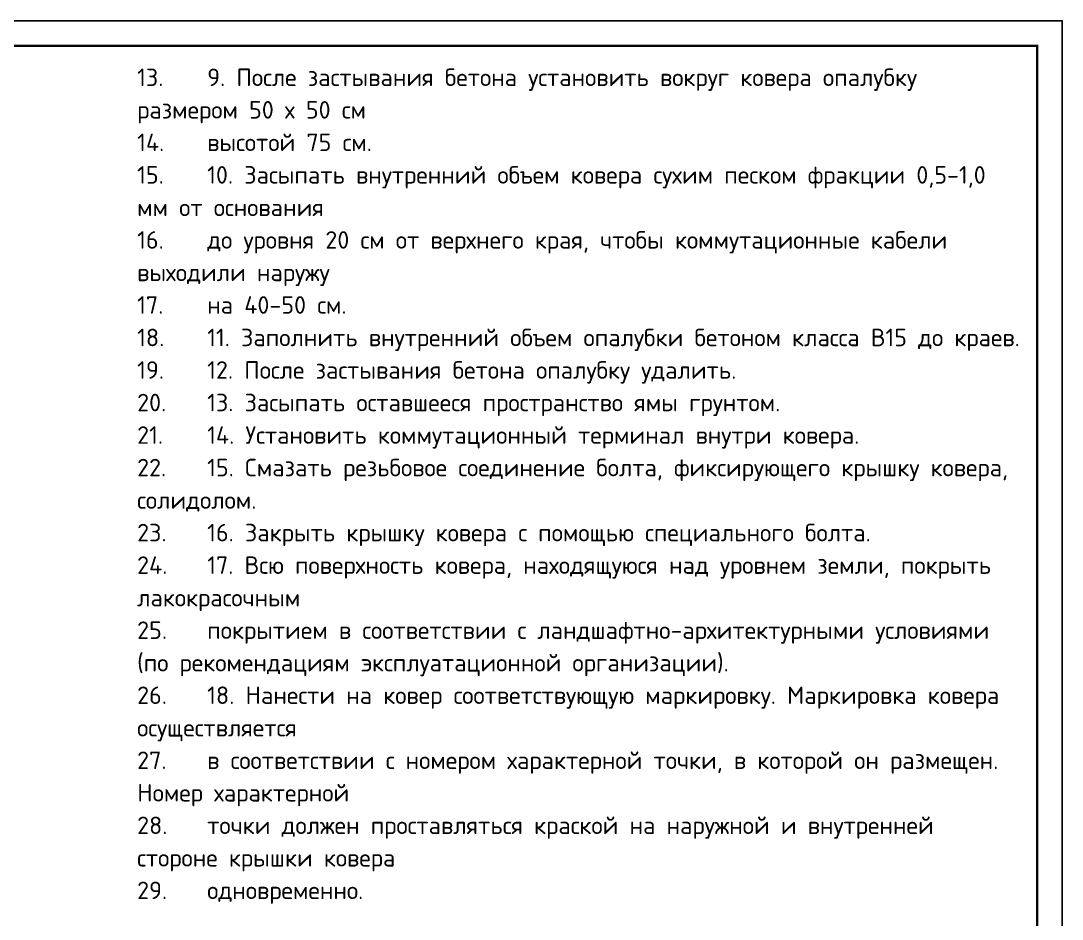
# Model space of a CAD drawing. Header units: millimetres. Extents: x -112426 to 8831, y 1218 to 38707.
# Drawn here: x 2643.9 to 2852, y 1518.6 to 1698.2 of the extents above; entities that cross this region are included whole.
import ezdxf
from ezdxf.enums import TextEntityAlignment as Align

# ---------------------------------------------------------------- set-up
doc = ezdxf.new("R2010")
doc.units = ezdxf.units.MM
doc.layers.add('Размер 3.5', color=250, linetype='Continuous', lineweight=35)
doc.layers.add('Размеры на чертеже', color=250, linetype='Continuous', lineweight=25)
doc.styles.add('-ISOCPEUR-', font='isocpeur.ttf')
doc.styles.get("Standard").update_dxf_attribs({"font": 'arial.ttf'})

# ---------------------------------------------------------------- blocks, each defined once
blk = doc.blocks.new('*U168')
blk.add_lwpolyline([(0, 0), (420, 0), (420, -297), (0, -297)], close=True)
at = {"const_width": 0.5}
blk.add_lwpolyline([(20, -5), (415, -5), (415, -292), (20, -292)], close=True, dxfattribs=at)
at = {"style": '-ISOCPEUR-'}
blk.add_attdef('РАЗРАБОТАЛ', text='', height=2.5, dxfattribs=at).set_placement((250.5, -264.22), align=Align.MIDDLE_LEFT)
at = {"style": '-ISOCPEUR-', "flags": 8}
for tag, height, p in [('ДАТА', 2.5, (290.07, -264.4)), ('ДАТА1', 2.5, (290.07, -269.4)), ('ЛИСТ', 3, (386.39, -271.92)), ('ЛИСТОВ', 3, (403.89, -271.92)), ('ФОРМАТ', 3, (380.97, -294.75))]:
    blk.add_attdef(tag, text='', height=height, dxfattribs=at).set_placement(p, align=Align.MIDDLE_CENTER)
at = {"style": '-ISOCPEUR-'}
blk.add_attdef('ПРОВЕРИЛ', (250.75, -270.73), '', height=2.5, dxfattribs=at)
at = {"lineweight": 30, "flags": 104}
blk.add_attdef('ИМЯ_ЧЕРТЕЖА', text='', height=3, dxfattribs=at).set_placement((333.63, -284.13), align=Align.MIDDLE_CENTER)

msp = doc.modelspace()

# ---------------------------------------------------------------- block references
at = {"layer": 'Размеры на чертеже', "lineweight": 90}
msp.add_blockref('*U168', (2432.015, 1698.16), dxfattribs=at)

# ---------------------------------------------------------------- texts
at = {"layer": 'Размер 3.5', "insert": (2667.155, 1688.616), "char_height": 3.5, "width": 175.97762, "attachment_point": 1, "line_spacing_factor": 1.114286, "style": '-ISOCPEUR-'}
msp.add_mtext('13.^I9. После застывания бетона установить вокруг ковера опалубку размером 50 х 50 см\\P14.^Iвысотой 75 см.\\P15.^I10. Засыпать внутренний объем ковера сухим песком фракции 0,5-1,0 мм от основания\\P16.^Iдо уровня 20 см от верхнего края, чтобы коммутационные кабели выходили наружу\\P17.^Iна 40-50 см.\\P18.^I11. Заполнить внутренний объем опалубки бетоном класса В15 до краев.\\P19.^I12. После застывания бетона опалубку удалить.\\P20.^I13. Засыпать оставшееся пространство ямы грунтом.\\P21.^I14. Установить коммутационный терминал внутри ковера.\\P22.^I15. Смазать резьбовое соединение болта, фиксирующего крышку ковера, солидолом.\\P23.^I16. Закрыть крышку ковера с помощью специального болта.\\P24.^I17. Всю поверхность ковера, находящуюся над уровнем земли, покрыть лакокрасочным\\P25.^Iпокрытием в соответствии с ландшафтно-архитектурными условиями (по рекомендациям эксплуатационной организации).\\P26.^I18. Нанести на ковер соответствующую маркировку. Маркировка ковера осуществляется\\P27.^Iв соответствии с номером характерной точки, в которой он размещен. Номер характерной\\P28.^Iточки должен проставляться краской на наружной и внутренней стороне крышки ковера\\P29.^Iодновременно.\\P', dxfattribs=at)

doc.saveas('drawing.dxf')
